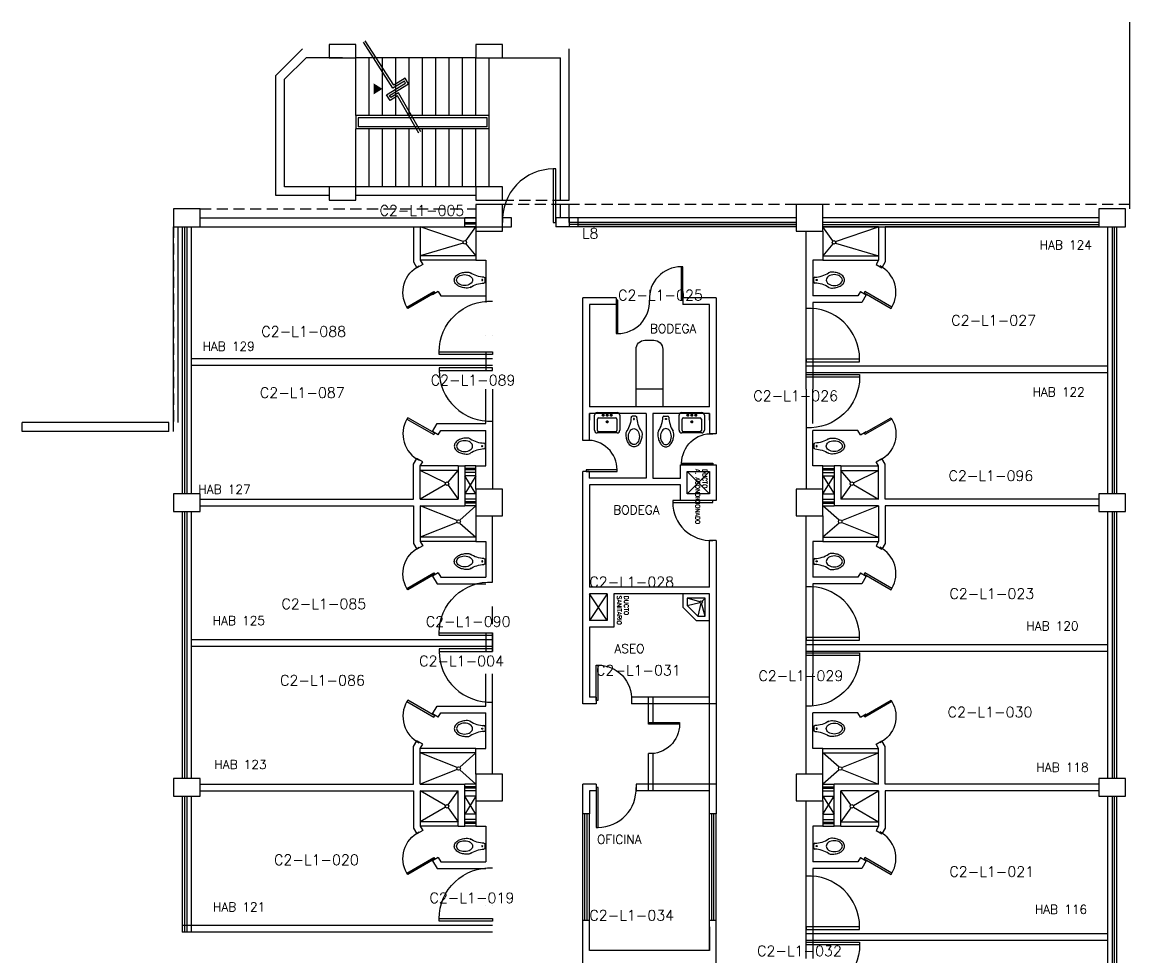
# Model space of a CAD drawing. Header units: metres. Extents: x 51 to 18146, y -212 to 18074.
# Drawn here: x 3124.67 to 3149.57, y 2267.91 to 2288.92 of the extents above; entities that cross this region are included whole.
import ezdxf

# ---------------------------------------------------------------- set-up
doc = ezdxf.new("R2010")
doc.units = ezdxf.units.M
doc.linetypes.add('HIDDEN', pattern=[0.375, 0.25, -0.125])
doc.layers.get('0').update_dxf_attribs({"color": 250})
for name, color, linetype in [('AY', 1, 'Continuous'), ('COL', 2, 'Continuous'), ('GR', 6, 'Continuous'), ('NO', 250, 'Continuous'), ('PA', 7, 'Continuous'), ('PU', 1, 'Continuous'), ('SA', 1, 'Continuous'), ('TA', 3, 'Continuous'), ('VE', 5, 'Continuous')]:
    doc.layers.add(name, color=color, linetype=linetype)
doc.layers.get('0').freeze()
doc.styles.add('ROMANS', font='romans', dxfattribs={"height": 0.13})

# ---------------------------------------------------------------- blocks, each defined once
blk = doc.blocks.new('-COL60-')
at = {"color": 0}
blk.add_lwpolyline([(-0.3, 0.3), (-0.3, -0.3), (0.3, -0.3), (0.3, 0.3)], close=True, dxfattribs=at)
blk = doc.blocks.new('AS-03')
at = {"color": 0}
for p, q in [((-0.218, 0.302), (0.232, 0.302)), ((-0.083, 0.272), (-0.083, 0.212)), ((0.007, 0.272), (0.007, 0.212)), ((0.097, 0.272), (0.097, 0.212)), ((-0.278, -0.098), (-0.278, 0.242)), ((-0.211, -0.103), (-0.211, 0.152)), ((-0.181, 0.182), (0.194, 0.182)), ((-0.053, 0.242), (-0.113, 0.242)), ((0.037, 0.242), (-0.023, 0.242)), ((0.037, 0.092), (-0.023, 0.092)), ((0.007, 0.122), (0.007, 0.062)), ((0.127, 0.242), (0.067, 0.242)), ((0.224, 0.152), (0.224, -0.103)), ((0.292, 0.242), (0.292, -0.098)), ((0.232, -0.158), (-0.218, -0.158)), ((0.194, -0.133), (-0.181, -0.133))]:
    blk.add_line(p, q, dxfattribs=at)
for centre in [(-0.083, 0.242), (0.007, 0.242), (0.097, 0.242), (0.007, 0.092)]:
    blk.add_circle(centre, 0.02, dxfattribs=at)
for centre, radius, start, end in [((-0.218, 0.242), 0.06, 90, 180), ((0.232, 0.242), 0.06, 0, 90), ((-0.181, 0.152), 0.03, 90, 180), ((0.194, 0.152), 0.03, 0, 90), ((-0.218, -0.098), 0.06, 180, 270), ((-0.181, -0.103), 0.03, 180, 270), ((0.194, -0.103), 0.03, 270, 0), ((0.232, -0.098), 0.06, 270, 0)]:
    blk.add_arc(centre, radius, start, end, dxfattribs=at)
blk = doc.blocks.new('AS-21')
at = {"color": 0}
for p, q in [((0.3, 0.6), (0, 0.6)), ((0.259, 0.5), (0.1, 0.5)), ((0.1, 0.5), (0.1, 0.1)), ((0.1, 0.5), (0.177, 0.213)), ((0.192, 0.213), (0.259, 0.5)), ((0.5, 0.259), (0.259, 0.5)), ((0.6, 0.3), (0.3, 0.6)), ((0.5, 0.259), (0.213, 0.191)), ((0.1, 0.1), (0.164, 0.164)), ((0.1, 0.1), (0.5, 0.1)), ((0.213, 0.177), (0.5, 0.1))]:
    blk.add_line(p, q, dxfattribs=at)
for points in [[(0.5, 0.1), (0.5, 0.259)], [(0.6, 0), (0.6, 0.3)]]:
    blk.add_lwpolyline(points, dxfattribs=at)
blk.add_circle((0.185, 0.185), 0.0292, dxfattribs=at)
blk = doc.blocks.new('AS-14')
at = {"color": 0}
blk.add_line((-0.046, 0.483), (0.036, 0.483), dxfattribs=at)
for points in [[(-0.162, 0.158, 0.022879), (-0.17, 0.146, 0.128162), (-0.185, 0.088, 0.055069), (-0.173, -0.023, 0.068879), (-0.14, -0.11, 0.105724), (-0.079, -0.182, 0.165058), (-0.005, -0.207, 0.165058), (0.069, -0.182, 0.105724), (0.13, -0.11, 0.068879), (0.163, -0.023, 0.055069), (0.175, 0.088, 0.128162)], [(0.175, 0.088, 0.128162), (0.16, 0.146, 0.022879), (0.152, 0.158, 0.085166)]]:
    blk.add_lwpolyline(points, format="xyb", dxfattribs=at)
blk.add_lwpolyline([(-0.125, 0.023, 0.068446), (-0.116, -0.049, 0.080596), (-0.09, -0.105, 0.107056), (-0.047, -0.145, 0.138156), (-0.003, -0.158, 0.138156), (0.041, -0.145, 0.107056), (0.083, -0.105, 0.080596), (0.109, -0.049, 0.068446), (0.119, 0.023, 0.068446), (0.109, 0.095, 0.080596), (0.083, 0.151, 0.107056), (0.041, 0.191, 0.138156), (-0.003, 0.203, 0.138156), (-0.047, 0.191, 0.107056), (-0.09, 0.151, 0.080596), (-0.116, 0.095, 0.068446)], format="xyb", close=True, dxfattribs=at)
blk.add_circle((-0.002, 0.42), 0.0125, dxfattribs=at)
for centre, radius, start, end in [((-0.7, 0.487), 0.63, 327.6068, 357.4769), ((-0.046, 0.458), 0.025, 90, 177.4769), ((0.036, 0.458), 0.025, 2.5231, 90), ((0.69, 0.487), 0.63, 182.5231, 212.3932)]:
    blk.add_arc(centre, radius, start, end, dxfattribs=at)
blk = doc.blocks.new('P-DE')
at = {"color": 0}
blk.add_lwpolyline([(-0.05, 1), (-0.05, 0), (0, 0), (0, 1), (-0.05, 1, 0.429311), (-1, 0, 3.280951)], format="xyb", dxfattribs=at)
blk = doc.blocks.new('P-IZ')
at = {"color": 0}
blk.add_lwpolyline([(0.05, 1), (0.05, 0), (0, 0), (0, 1), (0.05, 1, -0.429311), (1, 0, -3.280951)], format="xyb", dxfattribs=at)
blk = doc.blocks.new('-MP1')
at = {"color": 0}
for points in [[(0.475, 0.5), (0.475, 0), (0.5, 0), (0.5, 0.5), (0.475, 0.5, 0.429311), (0, 0, 3.280951)], [(-0.475, -0.5), (-0.475, 0), (-0.5, 0), (-0.5, -0.5), (-0.475, -0.5, 0.429311), (0, 0, 3.280951)]]:
    blk.add_lwpolyline(points, format="xyb", dxfattribs=at)
blk = doc.blocks.new('PISO 1')
at = {"layer": 'AY', "color": 15, "linetype": 'HIDDEN'}
for p, q in [((124.244, 377.51), (125.744, 377.51)), ((117.444, 377.31), (123.644, 377.31)), ((130.844, 377.41), (124.244, 377.41)), ((138.344, 377.41), (131.444, 377.41)), ((138.344, 377.41), (136.109, 377.41)), ((116.844, 376.91), (116.844, 372.51))]:
    blk.add_line(p, q, dxfattribs=at)
at = {"layer": 'AY', "color": 15}
for p, q in [((123.644, 371.31), (123.394, 370.91)), ((123.644, 370.91), (123.394, 371.31)), ((123.644, 371.31), (123.394, 371.31)), ((128.894, 371.41), (128.394, 370.91)), ((128.894, 370.91), (128.394, 371.41)), ((131.444, 371.31), (131.694, 371.31)), ((131.444, 370.91), (131.694, 371.31)), ((131.444, 371.31), (131.694, 370.91)), ((123.644, 370.91), (123.394, 370.91)), ((131.444, 370.91), (131.694, 370.91)), ((126.594, 368.06), (126.194, 368.66)), ((126.594, 368.66), (126.194, 368.06)), ((123.644, 363.71), (123.394, 364.11)), ((123.644, 364.11), (123.394, 363.71)), ((123.644, 364.11), (123.394, 364.11)), ((131.444, 364.11), (131.694, 364.11)), ((131.444, 364.11), (131.694, 363.71)), ((131.444, 363.71), (131.694, 364.11)), ((123.644, 363.71), (123.394, 363.71)), ((131.444, 363.71), (131.694, 363.71))]:
    blk.add_line(p, q, dxfattribs=at)
at = {"layer": 'COL', "color": 15}
for points in [[(120.344, 381.01), (120.344, 380.71), (120.944, 380.71), (120.944, 381.01)], [(120.344, 381.01), (120.344, 380.71), (120.944, 380.71), (120.944, 381.01)], [(123.644, 381.01), (123.644, 380.71), (124.244, 380.71), (124.244, 381.01)], [(123.644, 381.01), (123.644, 380.71), (124.244, 380.71), (124.244, 381.01)], [(120.344, 377.81), (120.344, 377.51), (120.944, 377.51), (120.944, 377.81)], [(123.644, 377.81), (123.644, 377.51), (124.244, 377.51), (124.244, 377.81)], [(116.844, 377.31), (116.844, 376.91), (117.444, 376.91), (117.444, 377.31)], [(116.844, 377.31), (116.844, 376.91), (117.444, 376.91), (117.444, 377.31)], [(116.844, 377.31), (116.844, 376.91), (117.444, 376.91), (117.444, 377.31)], [(124.244, 376.91), (124.244, 377.41), (123.644, 377.41), (123.644, 376.91)], [(137.644, 377.31), (137.644, 376.91), (138.244, 376.91), (138.244, 377.31)], [(137.644, 377.31), (137.644, 376.91), (138.244, 376.91), (138.244, 377.31)], [(137.644, 377.31), (137.644, 376.91), (138.244, 376.91), (138.244, 377.31)], [(116.844, 370.91), (116.844, 370.51), (117.444, 370.51), (117.444, 370.91)], [(137.644, 370.91), (137.644, 370.51), (138.244, 370.51), (138.244, 370.91)], [(116.844, 364.51), (116.844, 364.11), (117.444, 364.11), (117.444, 364.51)], [(137.644, 364.51), (137.644, 364.11), (138.244, 364.11), (138.244, 364.51)]]:
    blk.add_lwpolyline(points, close=True, dxfattribs=at)
at = {"layer": 'GR', "color": 15}
for p, q in [((120.944, 379.41), (120.944, 380.71)), ((120.944, 379.41), (120.944, 380.71)), ((121.244, 379.41), (121.244, 380.71)), ((121.244, 379.41), (121.244, 380.71)), ((121.544, 379.41), (121.544, 380.71)), ((121.544, 379.41), (121.544, 380.71)), ((121.844, 379.41), (121.844, 380.71)), ((121.844, 379.41), (121.844, 380.71)), ((122.144, 379.41), (122.144, 380.71)), ((122.144, 379.41), (122.144, 380.71)), ((122.444, 379.41), (122.444, 380.71)), ((122.444, 379.41), (122.444, 380.71)), ((122.744, 379.41), (122.744, 380.71)), ((122.744, 379.41), (122.744, 380.71)), ((123.044, 379.41), (123.044, 380.71)), ((123.044, 379.41), (123.044, 380.71)), ((123.344, 379.41), (123.344, 380.71)), ((123.344, 379.41), (123.344, 380.71)), ((123.644, 379.41), (123.644, 380.71)), ((123.644, 379.41), (123.644, 380.71)), ((123.944, 379.41), (123.944, 380.71)), ((123.944, 379.41), (123.944, 380.71)), ((120.944, 377.81), (120.944, 379.11)), ((120.944, 377.81), (120.944, 379.11)), ((121.244, 377.81), (121.244, 379.11)), ((121.244, 377.81), (121.244, 379.11)), ((121.544, 377.81), (121.544, 379.11)), ((121.544, 377.81), (121.544, 379.11)), ((121.844, 377.81), (121.844, 379.11)), ((121.844, 377.81), (121.844, 379.11)), ((122.144, 377.81), (122.144, 379.11)), ((122.144, 377.81), (122.144, 379.11)), ((122.444, 377.81), (122.444, 379.11)), ((122.444, 377.81), (122.444, 379.11)), ((122.744, 377.81), (122.744, 379.11)), ((122.744, 377.81), (122.744, 379.11)), ((123.044, 377.81), (123.044, 379.11)), ((123.044, 377.81), (123.044, 379.11)), ((123.344, 377.81), (123.344, 379.11)), ((123.344, 377.81), (123.344, 379.11)), ((123.644, 377.81), (123.644, 379.11)), ((123.644, 377.81), (123.644, 379.11)), ((123.944, 377.81), (123.944, 379.11)), ((123.944, 377.81), (123.944, 379.11))]:
    blk.add_line(p, q, dxfattribs=at)
for points in [[(122.36, 379.015), (121.884, 379.853), (121.714, 379.749), (121.636, 379.877), (122.062, 380.138), (122.036, 380.18), (121.78, 380.024), (121.116, 381.06)], [(122.36, 379.015), (121.884, 379.853), (121.714, 379.749), (121.636, 379.877), (122.062, 380.138), (122.036, 380.18), (121.78, 380.024), (121.116, 381.06)], [(122.403, 379.042), (121.901, 379.922), (121.73, 379.817), (121.704, 379.86), (122.131, 380.121), (122.052, 380.249), (121.796, 380.092), (121.158, 381.087)], [(122.403, 379.042), (121.901, 379.922), (121.73, 379.817), (121.704, 379.86), (122.131, 380.121), (122.052, 380.249), (121.796, 380.092), (121.158, 381.087)]]:
    blk.add_lwpolyline(points, dxfattribs=at)
blk.add_lwpolyline([(123.944, 378.31, 0, 0, 0), (120.344, 378.31, 0, 0, 0), (120.344, 380.01, 0, 0, 0), (121.544, 380.01, 0, 0.25, 0), (121.344, 380.01, 0.25, 0.25, 0)], format="xyseb", dxfattribs=at)
blk.add_lwpolyline([(123.944, 378.31, 0, 0, 0), (120.344, 378.31, 0, 0, 0), (120.344, 380.01, 0, 0, 0), (121.544, 380.01, 0, 0.25, 0), (121.344, 380.01, 0.25, 0.25, 0)], format="xyseb", dxfattribs=at)
at = {"layer": 'NO'}
for p, q in [((124.019, 373.941), (117.244, 373.941)), ((124.019, 373.791), (117.244, 373.791)), ((131.07, 373.783), (137.844, 373.783)), ((131.07, 373.633), (137.844, 373.633)), ((124.019, 367.627), (117.245, 367.627)), ((131.07, 367.525), (137.844, 367.525)), ((124.019, 367.477), (117.245, 367.477)), ((131.07, 367.375), (137.844, 367.375)), ((127.522, 365.733), (127.522, 366.335)), ((127.622, 366.335), (127.622, 365.733)), ((127.522, 364.235), (127.522, 365.068)), ((127.622, 365.071), (127.622, 364.235)), ((124.019, 361.203), (117.044, 361.203)), ((124.019, 361.053), (117.044, 361.053)), ((131.07, 361.023), (137.844, 361.023)), ((131.07, 360.873), (137.844, 360.873))]:
    blk.add_line(p, q, dxfattribs=at)
at = {"layer": 'PA', "color": 15}
for p, q in [((123.644, 380.71), (120.944, 380.71)), ((123.644, 380.71), (120.944, 380.71)), ((138.344, 377.31), (138.344, 378.96)), ((138.344, 377.31), (138.344, 378.96)), ((123.644, 377.81), (120.944, 377.81)), ((123.644, 377.61), (120.944, 377.61)), ((117.444, 377.11), (123.394, 377.11)), ((123.394, 377.109), (123.394, 377.11)), ((123.394, 376.91), (123.394, 377.109)), ((124.444, 377.11), (124.244, 377.11)), ((124.444, 376.91), (124.444, 377.11)), ((125.744, 377.11), (125.444, 377.11)), ((125.444, 377.11), (125.444, 376.91)), ((125.744, 377.11), (125.744, 376.91)), ((137.644, 377.11), (131.444, 377.11)), ((117.444, 376.91), (122.244, 376.91)), ((122.244, 376.91), (122.244, 376.119)), ((122.394, 376.91), (122.394, 376.16)), ((122.394, 376.91), (123.394, 376.91)), ((122.394, 376.91), (123.644, 376.91)), ((122.394, 376.91), (123.394, 376.91)), ((122.544, 376.91), (123.644, 376.91)), ((123.394, 376.91), (123.644, 376.91)), ((123.394, 376.91), (123.644, 376.91)), ((123.394, 376.91), (123.644, 376.91)), ((123.394, 376.91), (123.644, 376.91)), ((123.394, 376.91), (123.644, 376.91)), ((123.394, 376.91), (123.644, 376.91)), ((123.394, 376.91), (123.394, 376.91)), ((123.644, 376.81), (123.644, 376.51)), ((124.244, 376.91), (124.444, 376.91)), ((125.744, 376.91), (125.444, 376.91)), ((131.07, 373.26), (131.069, 376.81)), ((132.544, 376.91), (131.444, 376.91)), ((132.694, 376.91), (131.444, 376.91)), ((131.444, 376.81), (131.444, 376.16)), ((132.694, 376.91), (131.694, 376.91)), ((132.694, 376.91), (131.695, 376.91)), ((132.694, 376.91), (132.694, 376.16)), ((132.844, 376.91), (132.844, 376.119)), ((137.644, 376.91), (132.844, 376.91)), ((123.644, 376.685), (123.644, 376.16)), ((122.244, 376.119), (122.319, 375.989)), ((122.449, 376.064), (122.319, 375.989)), ((122.394, 376.16), (122.449, 376.064)), ((123.645, 376.16), (123.869, 376.16)), ((123.869, 376.159), (123.869, 375.36)), ((131.219, 376.159), (131.219, 375.36)), ((131.444, 376.16), (131.22, 376.16)), ((132.694, 376.16), (132.639, 376.064)), ((132.639, 376.064), (132.769, 375.989)), ((132.844, 376.119), (132.769, 375.989)), ((122.799, 375.458), (122.669, 375.383)), ((122.799, 375.458), (122.856, 375.36)), ((122.856, 375.36), (123.869, 375.36)), ((123.869, 375.36), (123.869, 375.21)), ((123.869, 375.36), (123.869, 375.36)), ((126.794, 375.31), (126.044, 375.31)), ((126.044, 372.11), (126.044, 375.31)), ((126.794, 375.31), (126.794, 375.16)), ((128.294, 375.31), (128.294, 375.16)), ((129.044, 375.31), (128.294, 375.31)), ((129.044, 375.31), (129.044, 372.26)), ((131.219, 375.36), (131.22, 375.36)), ((132.232, 375.36), (131.22, 375.36)), ((132.289, 375.458), (132.232, 375.36)), ((132.289, 375.458), (132.419, 375.383)), ((132.419, 375.383), (132.319, 375.21)), ((123.869, 375.21), (123.869, 375.209)), ((126.794, 375.16), (126.194, 375.16)), ((126.194, 375.16), (126.194, 372.86)), ((128.894, 375.16), (128.294, 375.16)), ((128.894, 372.86), (128.894, 375.16)), ((131.22, 375.21), (131.219, 375.209)), ((131.219, 375.209), (131.219, 373.26)), ((132.319, 375.21), (131.22, 375.21)), ((123.869, 374.46), (123.87, 374.46)), ((124.019, 374.46), (124.019, 374.46)), ((131.07, 374.46), (131.069, 374.46)), ((131.219, 374.46), (131.219, 374.46)), ((123.869, 374.098), (123.87, 373.681)), ((123.869, 373.259), (123.87, 373.26)), ((123.869, 372.485), (123.869, 373.259)), ((124.019, 373.26), (124.019, 373.259)), ((124.019, 373.259), (124.019, 371.01)), ((131.07, 373.26), (131.069, 373.259)), ((131.069, 373.259), (131.069, 371.01)), ((131.219, 373.259), (131.219, 373.26)), ((131.219, 372.485), (131.219, 373.259)), ((128.894, 372.86), (126.194, 372.86)), ((116.744, 372.51), (113.444, 372.51)), ((113.444, 372.31), (113.444, 372.51)), ((116.744, 372.51), (114.422, 372.51)), ((116.744, 372.31), (116.744, 372.51)), ((116.844, 372.31), (116.844, 372.51)), ((127.469, 372.71), (126.194, 372.71)), ((127.469, 372.71), (126.194, 372.71)), ((126.194, 372.11), (126.194, 372.71)), ((126.194, 372.71), (126.194, 372.56)), ((127.469, 372.71), (127.469, 371.26)), ((127.619, 372.71), (127.619, 371.26)), ((128.894, 372.71), (127.619, 372.71)), ((128.894, 372.71), (127.619, 372.71)), ((128.894, 372.56), (128.894, 372.71)), ((128.894, 372.71), (128.894, 372.26)), ((116.744, 372.31), (113.444, 372.31)), ((116.744, 372.31), (114.422, 372.31)), ((122.669, 372.311), (122.77, 372.485)), ((122.799, 372.236), (122.669, 372.311)), ((122.77, 372.485), (123.869, 372.485)), ((122.799, 372.236), (122.856, 372.335)), ((122.856, 372.335), (123.869, 372.335)), ((123.869, 371.535), (123.869, 372.335)), ((129.044, 372.26), (128.894, 372.26)), ((132.232, 372.335), (131.219, 372.335)), ((131.219, 371.535), (131.219, 372.335)), ((132.289, 372.236), (132.232, 372.335)), ((132.289, 372.236), (132.419, 372.311)), ((126.194, 372.11), (126.044, 372.11)), ((126.044, 372.11), (126.044, 372.11)), ((122.244, 371.575), (122.319, 371.705)), ((122.244, 370.785), (122.244, 371.575)), ((122.449, 371.63), (122.319, 371.705)), ((122.394, 371.535), (122.449, 371.63)), ((122.394, 370.785), (122.394, 371.535)), ((123.244, 371.535), (123.244, 370.785)), ((123.244, 371.535), (123.394, 371.535)), ((123.394, 371.535), (123.394, 370.635)), ((123.644, 371.01), (123.644, 371.535)), ((123.644, 371.535), (123.869, 371.535)), ((123.869, 371.535), (123.869, 371.535)), ((128.244, 371.26), (128.244, 371.56)), ((128.244, 371.56), (129.044, 371.56)), ((129.044, 371.56), (129.044, 370.76)), ((131.219, 371.535), (131.22, 371.535)), ((131.444, 371.535), (131.22, 371.535)), ((131.444, 371.01), (131.444, 371.535)), ((131.694, 371.535), (131.694, 370.635)), ((131.844, 371.535), (131.694, 371.535)), ((131.844, 371.535), (131.844, 370.785)), ((132.639, 371.63), (132.769, 371.705)), ((132.694, 371.535), (132.639, 371.63)), ((132.694, 370.785), (132.694, 371.535)), ((132.844, 371.575), (132.769, 371.705)), ((132.844, 370.785), (132.844, 371.575)), ((126.044, 366.185), (126.044, 371.41)), ((126.19, 371.41), (126.044, 371.41)), ((126.19, 371.41), (126.19, 371.26)), ((127.469, 371.26), (126.19, 371.26)), ((127.619, 371.26), (128.244, 371.26)), ((128.394, 370.91), (128.394, 371.41)), ((128.394, 371.41), (128.894, 371.41)), ((128.894, 371.41), (128.894, 370.91)), ((128.244, 371.11), (126.194, 371.11)), ((126.194, 371.11), (126.194, 368.81)), ((128.244, 370.76), (128.244, 371.11)), ((117.444, 370.785), (122.244, 370.785)), ((117.444, 370.785), (122.244, 370.785)), ((122.394, 370.785), (123.244, 370.785)), ((122.394, 370.785), (123.244, 370.785)), ((128.894, 370.91), (128.394, 370.91)), ((132.694, 370.785), (131.844, 370.785)), ((132.694, 370.785), (131.844, 370.785)), ((137.644, 370.785), (132.844, 370.785)), ((137.644, 370.785), (132.844, 370.785)), ((117.444, 370.635), (122.244, 370.635)), ((122.244, 370.635), (122.244, 369.794)), ((122.394, 370.635), (122.394, 369.835)), ((122.394, 370.635), (123.394, 370.635)), ((129.044, 370.76), (128.244, 370.76)), ((132.694, 370.635), (131.694, 370.635)), ((132.694, 370.635), (132.694, 369.835)), ((137.644, 370.635), (132.844, 370.635)), ((132.844, 370.635), (132.844, 369.794)), ((123.644, 370.41), (123.644, 369.835)), ((124.019, 368.924), (124.019, 370.41)), ((131.07, 366.86), (131.069, 370.41)), ((131.444, 370.41), (131.444, 369.835)), ((122.244, 369.794), (122.319, 369.664)), ((122.394, 369.835), (122.449, 369.739)), ((123.644, 369.835), (123.869, 369.835)), ((123.869, 369.835), (123.869, 369.035)), ((129.044, 369.86), (128.894, 369.86)), ((128.894, 368.81), (128.894, 369.86)), ((129.044, 369.86), (129.044, 366.185)), ((131.219, 369.835), (131.219, 369.035)), ((131.444, 369.835), (131.219, 369.835)), ((132.694, 369.835), (132.639, 369.739)), ((132.844, 369.794), (132.769, 369.664)), ((122.449, 369.739), (122.319, 369.664)), ((132.639, 369.739), (132.769, 369.664)), ((122.799, 369.133), (122.669, 369.058)), ((122.669, 369.058), (122.77, 368.885)), ((122.799, 369.133), (122.856, 369.035)), ((122.856, 369.035), (123.869, 369.035)), ((123.869, 369.035), (123.869, 369.035)), ((131.219, 369.035), (131.22, 369.035)), ((132.232, 369.035), (131.22, 369.035)), ((132.289, 369.133), (132.232, 369.035)), ((132.289, 369.133), (132.419, 369.058)), ((132.419, 369.058), (132.319, 368.885)), ((122.77, 368.885), (123.869, 368.885)), ((123.869, 368.885), (123.869, 368.884)), ((128.894, 368.81), (126.194, 368.81)), ((131.22, 368.885), (131.219, 368.884)), ((131.219, 368.884), (131.219, 366.86)), ((132.319, 368.885), (131.22, 368.885)), ((126.194, 368.66), (126.194, 368.06)), ((126.594, 368.66), (126.194, 368.66)), ((126.594, 368.66), (126.594, 368.06)), ((126.744, 368.66), (126.744, 367.91)), ((128.894, 368.66), (126.744, 368.66)), ((128.894, 364.235), (128.894, 368.66)), ((124.019, 367.982), (124.019, 368.372)), ((123.869, 368.06), (123.87, 368.06)), ((123.869, 368.06), (123.87, 368.06)), ((126.594, 368.06), (126.194, 368.06)), ((131.07, 368.06), (131.069, 368.06)), ((131.07, 368.06), (131.069, 368.06)), ((131.219, 368.06), (131.219, 368.06)), ((131.219, 368.06), (131.219, 368.06)), ((123.869, 367.784), (123.869, 367.367)), ((124.019, 367.367), (124.019, 367.784)), ((124.019, 367.784), (124.019, 367.367)), ((124.019, 367.784), (124.019, 367.367)), ((126.194, 367.91), (126.194, 366.335)), ((126.744, 367.91), (126.194, 367.91)), ((123.869, 366.859), (123.87, 366.86)), ((123.869, 366.859), (123.87, 366.86)), ((123.869, 366.135), (123.869, 366.859)), ((124.019, 366.86), (124.019, 366.859)), ((124.019, 366.86), (124.019, 366.859)), ((124.019, 364.61), (124.019, 366.859)), ((131.07, 366.86), (131.069, 366.859)), ((131.07, 366.86), (131.069, 366.859)), ((131.069, 364.61), (131.069, 366.859)), ((131.219, 366.859), (131.219, 366.86)), ((131.219, 366.859), (131.219, 366.86)), ((131.219, 366.135), (131.219, 366.859)), ((126.344, 366.335), (126.194, 366.335)), ((126.344, 366.335), (126.344, 366.185)), ((127.144, 366.335), (127.144, 366.185)), ((128.894, 366.335), (127.144, 366.335)), ((122.669, 365.961), (122.77, 366.135)), ((122.77, 366.135), (123.869, 366.135)), ((123.869, 366.135), (123.869, 366.135)), ((126.344, 366.185), (126.044, 366.185)), ((129.044, 366.185), (127.144, 366.185)), ((129.044, 366.185), (129.044, 363.717)), ((131.22, 366.135), (131.219, 366.135)), ((122.799, 365.886), (122.669, 365.961)), ((122.799, 365.886), (122.856, 365.985)), ((122.856, 365.985), (123.869, 365.985)), ((123.869, 365.984), (123.869, 365.985)), ((123.869, 365.185), (123.869, 365.984)), ((131.219, 365.984), (131.22, 365.985)), ((131.219, 365.185), (131.219, 365.984)), ((132.232, 365.985), (131.22, 365.985)), ((132.289, 365.886), (132.232, 365.985)), ((132.289, 365.886), (132.419, 365.961)), ((122.244, 365.225), (122.319, 365.355)), ((122.449, 365.28), (122.319, 365.355)), ((132.639, 365.28), (132.769, 365.355)), ((132.844, 365.225), (132.769, 365.355)), ((122.244, 364.385), (122.244, 365.225)), ((122.394, 365.185), (122.449, 365.28)), ((122.394, 364.385), (122.394, 365.185)), ((123.644, 364.61), (123.644, 365.185)), ((123.644, 365.185), (123.869, 365.185)), ((131.444, 365.185), (131.219, 365.185)), ((131.444, 364.61), (131.444, 365.185)), ((132.694, 365.185), (132.639, 365.28)), ((132.694, 364.385), (132.694, 365.185)), ((132.844, 364.385), (132.844, 365.225)), ((117.444, 364.385), (122.244, 364.385)), ((122.394, 364.385), (123.394, 364.385)), ((123.394, 363.435), (123.394, 364.385)), ((126.344, 364.385), (126.044, 364.385)), ((126.044, 363.717), (126.044, 364.385)), ((126.344, 364.385), (126.344, 364.235)), ((127.244, 364.385), (127.244, 364.235)), ((129.044, 364.385), (127.244, 364.385)), ((132.694, 364.385), (131.694, 364.385)), ((131.694, 363.435), (131.694, 364.385)), ((137.644, 364.385), (132.844, 364.385)), ((117.444, 364.235), (122.244, 364.235)), ((122.244, 364.235), (122.244, 363.394)), ((122.394, 364.235), (123.244, 364.235)), ((122.394, 364.235), (122.394, 363.435)), ((123.244, 363.435), (123.244, 364.235)), ((126.344, 364.235), (126.194, 364.235)), ((126.194, 364.235), (126.194, 363.717)), ((128.894, 364.235), (127.244, 364.235)), ((128.894, 363.717), (128.894, 364.235)), ((132.694, 364.235), (131.844, 364.235)), ((131.844, 363.435), (131.844, 364.235)), ((132.694, 364.235), (132.694, 363.435)), ((137.644, 364.235), (132.844, 364.235)), ((132.844, 364.235), (132.844, 363.394)), ((123.644, 364.01), (123.644, 363.435)), ((131.07, 360.46), (131.069, 364.01)), ((131.444, 364.01), (131.444, 363.435)), ((126.194, 363.717), (126.044, 363.717)), ((129.044, 363.717), (128.894, 363.717)), ((122.244, 363.394), (122.319, 363.264)), ((122.449, 363.339), (122.319, 363.264)), ((122.394, 363.435), (122.449, 363.339)), ((123.244, 363.435), (123.394, 363.435)), ((123.644, 363.435), (123.869, 363.435)), ((123.869, 363.435), (123.869, 362.635)), ((131.219, 363.435), (131.219, 362.635)), ((131.444, 363.435), (131.219, 363.435)), ((131.844, 363.435), (131.694, 363.435)), ((132.694, 363.435), (132.639, 363.339)), ((132.639, 363.339), (132.769, 363.264)), ((132.844, 363.394), (132.769, 363.264)), ((122.799, 362.733), (122.669, 362.658)), ((122.669, 362.658), (122.77, 362.485)), ((122.799, 362.733), (122.856, 362.635)), ((122.856, 362.635), (123.869, 362.635)), ((123.869, 362.635), (123.869, 362.635)), ((131.219, 362.635), (131.22, 362.635)), ((132.232, 362.635), (131.22, 362.635)), ((132.289, 362.733), (132.232, 362.635)), ((132.289, 362.733), (132.419, 362.658)), ((132.419, 362.658), (132.319, 362.485)), ((122.77, 362.485), (123.869, 362.485)), ((123.869, 362.485), (123.869, 362.484)), ((131.22, 362.485), (131.219, 362.484)), ((131.219, 362.484), (131.219, 360.46)), ((132.319, 362.485), (131.22, 362.485)), ((123.869, 361.66), (123.87, 361.66)), ((123.869, 361.66), (123.87, 361.66)), ((123.869, 361.66), (123.87, 361.66)), ((124.019, 361.66), (124.019, 361.66)), ((124.019, 361.66), (124.019, 361.66)), ((124.019, 361.66), (124.019, 361.66)), ((131.07, 361.66), (131.069, 361.66)), ((131.07, 361.66), (131.069, 361.66)), ((131.07, 361.66), (131.069, 361.66)), ((131.219, 361.66), (131.219, 361.66)), ((131.219, 361.66), (131.219, 361.66)), ((131.219, 361.66), (131.219, 361.66)), ((126.044, 360.335), (126.044, 361.317)), ((126.194, 361.317), (126.044, 361.317)), ((126.194, 360.645), (126.194, 361.317)), ((128.894, 360.645), (128.894, 361.317)), ((129.044, 361.317), (128.894, 361.317)), ((129.044, 360.335), (129.044, 361.317)), ((128.894, 361.175), (128.894, 360.645)), ((128.894, 360.645), (126.194, 360.645))]:
    blk.add_line(p, q, dxfattribs=at)
at = {"layer": 'PA', "color": 15, "linetype": 'Continuous'}
for p, q in [((117.444, 377.11), (123.644, 377.11)), ((117.444, 376.91), (123.644, 376.91))]:
    blk.add_line(p, q, dxfattribs=at)
at = {"layer": 'SA', "color": 15}
for p, q in [((123.36, 376.58), (122.394, 376.91)), ((123.418, 376.592), (123.644, 376.91)), ((131.671, 376.592), (131.444, 376.91)), ((131.729, 376.58), (132.694, 376.91)), ((123.36, 376.539), (122.394, 376.26)), ((123.418, 376.527), (123.644, 376.26)), ((131.671, 376.527), (131.444, 376.26)), ((131.729, 376.539), (132.694, 376.26)), ((123.244, 376.26), (122.394, 376.26)), ((123.644, 376.26), (122.394, 376.26)), ((131.444, 376.26), (132.694, 376.26)), ((131.844, 376.26), (132.694, 376.26)), ((123.244, 376.16), (122.394, 376.16)), ((123.644, 376.16), (122.394, 376.16)), ((131.444, 376.16), (132.694, 376.16)), ((131.844, 376.16), (132.694, 376.16)), ((127.844, 373.26), (127.244, 373.26)), ((127.844, 373.26), (127.244, 373.26)), ((123.244, 371.535), (122.394, 371.535)), ((123.244, 371.535), (122.394, 371.535)), ((131.844, 371.535), (132.694, 371.535)), ((131.844, 371.535), (132.694, 371.535)), ((123.244, 371.435), (122.394, 371.435)), ((122.96, 371.155), (122.394, 371.435)), ((123.244, 371.435), (122.394, 371.435)), ((122.96, 371.155), (122.394, 371.435)), ((123.018, 371.167), (123.244, 371.435)), ((123.018, 371.167), (123.244, 371.435)), ((132.071, 371.167), (131.844, 371.435)), ((131.844, 371.435), (132.694, 371.435)), ((131.844, 371.435), (132.694, 371.435)), ((132.071, 371.167), (131.844, 371.435)), ((132.129, 371.155), (132.694, 371.435)), ((132.129, 371.155), (132.694, 371.435)), ((122.96, 371.114), (122.394, 370.785)), ((122.96, 371.114), (122.394, 370.785)), ((123.018, 371.102), (123.244, 370.785)), ((123.018, 371.102), (123.244, 370.785)), ((132.071, 371.102), (131.844, 370.785)), ((132.071, 371.102), (131.844, 370.785)), ((132.129, 371.114), (132.694, 370.785)), ((132.129, 371.114), (132.694, 370.785)), ((123.222, 370.305), (122.394, 370.635)), ((123.222, 370.305), (122.394, 370.635)), ((123.28, 370.317), (123.644, 370.635)), ((123.28, 370.317), (123.644, 370.635)), ((131.809, 370.317), (131.444, 370.635)), ((131.809, 370.317), (131.444, 370.635)), ((131.867, 370.305), (132.694, 370.635)), ((131.867, 370.305), (132.694, 370.635)), ((123.222, 370.264), (122.394, 369.935)), ((123.222, 370.264), (122.394, 369.935)), ((131.867, 370.264), (132.694, 369.935)), ((131.867, 370.264), (132.694, 369.935)), ((123.28, 370.252), (123.644, 369.935)), ((123.28, 370.252), (123.644, 369.935)), ((131.809, 370.252), (131.444, 369.935)), ((131.809, 370.252), (131.444, 369.935)), ((123.644, 369.935), (122.394, 369.935)), ((123.644, 369.935), (122.394, 369.935)), ((123.644, 369.835), (122.394, 369.835)), ((123.644, 369.835), (122.394, 369.835)), ((131.444, 369.935), (132.694, 369.935)), ((131.444, 369.935), (132.694, 369.935)), ((131.444, 369.835), (132.694, 369.835)), ((131.444, 369.835), (132.694, 369.835)), ((123.644, 365.185), (122.394, 365.185)), ((123.644, 365.185), (122.394, 365.185)), ((123.644, 365.085), (122.394, 365.085)), ((123.222, 364.755), (122.394, 365.085)), ((123.644, 365.085), (122.394, 365.085)), ((123.222, 364.755), (122.394, 365.085)), ((123.28, 364.767), (123.644, 365.085)), ((123.28, 364.767), (123.644, 365.085)), ((131.444, 365.185), (132.694, 365.185)), ((131.444, 365.185), (132.694, 365.185)), ((131.809, 364.767), (131.444, 365.085)), ((131.444, 365.085), (132.694, 365.085)), ((131.444, 365.085), (132.694, 365.085)), ((131.809, 364.767), (131.444, 365.085)), ((131.867, 364.755), (132.694, 365.085)), ((131.867, 364.755), (132.694, 365.085)), ((123.222, 364.714), (122.394, 364.385)), ((123.222, 364.714), (122.394, 364.385)), ((123.28, 364.702), (123.644, 364.385)), ((123.28, 364.702), (123.644, 364.385)), ((131.809, 364.702), (131.444, 364.385)), ((131.809, 364.702), (131.444, 364.385)), ((131.867, 364.714), (132.694, 364.385)), ((131.867, 364.714), (132.694, 364.385)), ((122.96, 363.905), (122.394, 364.235)), ((122.96, 363.905), (122.394, 364.235)), ((123.018, 363.917), (123.244, 364.235)), ((123.018, 363.917), (123.244, 364.235)), ((132.071, 363.917), (131.844, 364.235)), ((132.071, 363.917), (131.844, 364.235)), ((132.129, 363.905), (132.694, 364.235)), ((132.129, 363.905), (132.694, 364.235)), ((122.96, 363.864), (122.394, 363.535)), ((122.96, 363.864), (122.394, 363.535)), ((123.018, 363.852), (123.244, 363.535)), ((123.018, 363.852), (123.244, 363.535)), ((132.071, 363.852), (131.844, 363.535)), ((132.071, 363.852), (131.844, 363.535)), ((132.129, 363.864), (132.694, 363.535)), ((132.129, 363.864), (132.694, 363.535)), ((123.244, 363.535), (122.394, 363.535)), ((123.244, 363.535), (122.394, 363.535)), ((123.244, 363.435), (122.394, 363.435)), ((123.244, 363.435), (122.394, 363.435)), ((131.844, 363.535), (132.694, 363.535)), ((131.844, 363.535), (132.694, 363.535)), ((131.844, 363.435), (132.694, 363.435)), ((131.844, 363.435), (132.694, 363.435))]:
    blk.add_line(p, q, dxfattribs=at)
blk.add_lwpolyline([(127.844, 372.86), (127.244, 372.86), (127.244, 374.16, -0.414214), (127.444, 374.36), (127.644, 374.36, -0.414214), (127.844, 374.16)], format="xyb", close=True, dxfattribs=at)
blk.add_lwpolyline([(127.844, 372.86), (127.244, 372.86), (127.244, 374.16, -0.414214), (127.444, 374.36), (127.644, 374.36, -0.414214), (127.844, 374.16)], format="xyb", close=True, dxfattribs=at)
for centre in [(123.394, 376.56), (131.694, 376.56), (122.994, 371.135), (122.994, 371.135), (132.094, 371.135), (132.094, 371.135), (123.256, 370.285), (123.256, 370.285), (131.832, 370.285), (131.832, 370.285), (123.256, 364.735), (123.256, 364.735), (131.832, 364.735), (131.832, 364.735), (122.994, 363.885), (122.994, 363.885), (132.094, 363.885), (132.094, 363.885)]:
    blk.add_circle(centre, 0.04, dxfattribs=at)
at = {"layer": 'TA', "color": 15}
for p, q in [((119.744, 380.91), (119.144, 380.31)), ((119.744, 380.91), (119.144, 380.31)), ((125.744, 377.51), (125.744, 380.91)), ((125.744, 377.51), (125.744, 380.91)), ((119.827, 380.71), (119.344, 380.227)), ((119.827, 380.71), (119.344, 380.227)), ((120.644, 380.71), (119.827, 380.71)), ((120.644, 380.71), (119.827, 380.71)), ((124.244, 380.71), (125.544, 380.71)), ((124.244, 380.71), (125.544, 380.71)), ((125.544, 377.51), (125.544, 380.71)), ((125.544, 377.51), (125.544, 380.71)), ((119.144, 377.61), (119.144, 380.31)), ((119.144, 377.61), (119.144, 380.31)), ((119.344, 377.81), (119.344, 380.227)), ((119.344, 377.81), (119.344, 380.227)), ((123.944, 379.41), (120.944, 379.41)), ((120.944, 379.41), (120.944, 379.11)), ((123.944, 379.41), (120.944, 379.41)), ((120.944, 379.41), (120.944, 379.11)), ((123.894, 379.36), (120.994, 379.36)), ((120.994, 379.36), (120.994, 379.16)), ((123.894, 379.36), (120.994, 379.36)), ((120.994, 379.36), (120.994, 379.16)), ((123.894, 379.16), (123.894, 379.36)), ((123.894, 379.16), (123.894, 379.36)), ((123.944, 379.11), (123.944, 379.41)), ((123.944, 379.11), (123.944, 379.41)), ((123.944, 379.11), (120.944, 379.11)), ((123.944, 379.11), (120.944, 379.11)), ((123.894, 379.16), (120.994, 379.16)), ((123.894, 379.16), (120.994, 379.16)), ((120.644, 377.81), (119.344, 377.81)), ((120.344, 377.61), (119.144, 377.61)), ((125.544, 377.51), (125.744, 377.51)), ((125.744, 377.506), (125.744, 377.51)), ((125.744, 377.41), (125.544, 377.41)), ((125.544, 377.11), (125.544, 377.41)), ((125.744, 377.01), (125.744, 377.41))]:
    blk.add_line(p, q, dxfattribs=at)
at = {"layer": 'VE', "color": 15}
for p, q in [((138.344, 378.96), (138.344, 381.51)), ((123.644, 377.109), (123.394, 377.109)), ((123.644, 377), (123.394, 377)), ((130.844, 377.11), (125.744, 377.11)), ((130.844, 377.01), (125.744, 377.01)), ((125.944, 376.91), (125.944, 377.11)), ((130.844, 377.11), (125.944, 377.11)), ((130.844, 377.01), (125.944, 377.01)), ((137.644, 377.11), (131.444, 377.11)), ((137.644, 377.01), (131.444, 377.01)), ((137.644, 377.11), (136.109, 377.11)), ((137.644, 377.01), (136.109, 377.01)), ((116.844, 372.51), (116.844, 376.91)), ((116.944, 376.91), (116.944, 372.51)), ((117.044, 376.91), (117.044, 370.91)), ((117.094, 376.91), (117.094, 370.91)), ((117.144, 376.91), (117.144, 370.91)), ((117.244, 376.91), (117.244, 370.91)), ((123.644, 376.97), (123.394, 376.97)), ((123.644, 376.91), (123.394, 376.91)), ((123.644, 376.91), (123.394, 376.91)), ((130.844, 376.96), (125.744, 376.96)), ((130.844, 376.91), (125.744, 376.91)), ((125.944, 376.96), (130.844, 376.96)), ((130.844, 376.91), (125.944, 376.91)), ((131.444, 376.96), (137.644, 376.96)), ((131.444, 376.91), (137.644, 376.91)), ((136.109, 376.96), (137.644, 376.96)), ((136.109, 376.91), (137.644, 376.91)), ((137.844, 376.91), (137.844, 370.91)), ((137.944, 376.91), (137.944, 370.91)), ((137.994, 376.91), (137.994, 370.91)), ((138.044, 376.91), (138.044, 370.91)), ((123.644, 371.535), (123.394, 371.535)), ((131.444, 371.535), (131.694, 371.535)), ((123.644, 371.475), (123.394, 371.475)), ((123.644, 371.445), (123.394, 371.445)), ((123.644, 371.385), (123.394, 371.385)), ((123.644, 371.384), (123.394, 371.384)), ((131.444, 371.475), (131.694, 371.475)), ((131.444, 371.445), (131.694, 371.445)), ((131.444, 371.385), (131.694, 371.385)), ((131.444, 371.384), (131.694, 371.384)), ((123.644, 370.785), (123.394, 370.785)), ((131.444, 370.785), (131.694, 370.785)), ((123.644, 370.725), (123.394, 370.725)), ((123.644, 370.695), (123.394, 370.695)), ((123.644, 370.635), (123.394, 370.635)), ((123.644, 370.635), (123.394, 370.635)), ((131.444, 370.725), (131.694, 370.725)), ((131.444, 370.695), (131.694, 370.695)), ((131.444, 370.635), (131.694, 370.635)), ((131.444, 370.635), (131.694, 370.635)), ((117.044, 370.51), (117.044, 364.51)), ((117.094, 370.51), (117.094, 364.51)), ((117.144, 370.51), (117.144, 364.51)), ((117.244, 370.51), (117.244, 364.51)), ((137.844, 370.51), (137.844, 364.51)), ((137.944, 370.51), (137.944, 364.51)), ((137.994, 370.51), (137.994, 364.51)), ((138.044, 370.51), (138.044, 364.51)), ((123.644, 364.385), (123.394, 364.385)), ((123.644, 364.325), (123.394, 364.325)), ((123.644, 364.295), (123.394, 364.295)), ((131.444, 364.385), (131.694, 364.385)), ((131.444, 364.325), (131.694, 364.325)), ((131.444, 364.295), (131.694, 364.295)), ((117.044, 364.11), (117.044, 361.053)), ((117.094, 364.11), (117.094, 361.053)), ((117.144, 364.11), (117.144, 361.053)), ((117.244, 364.11), (117.244, 361.053)), ((123.644, 364.235), (123.394, 364.235)), ((131.444, 364.235), (131.694, 364.235)), ((137.844, 364.11), (137.844, 358.11)), ((137.944, 364.11), (137.944, 358.11)), ((137.994, 364.11), (137.994, 358.11)), ((138.044, 364.11), (138.044, 358.11)), ((123.644, 363.585), (123.394, 363.585)), ((126.044, 361.317), (126.044, 363.717)), ((126.094, 361.317), (126.094, 363.717)), ((126.144, 361.317), (126.144, 363.717)), ((126.194, 361.317), (126.194, 363.717)), ((128.894, 361.317), (128.894, 363.717)), ((128.944, 361.317), (128.944, 363.717)), ((128.994, 361.317), (128.994, 363.717)), ((129.044, 361.317), (129.044, 363.717)), ((131.444, 363.585), (131.694, 363.585)), ((123.644, 363.525), (123.394, 363.525)), ((123.644, 363.495), (123.394, 363.495)), ((123.644, 363.435), (123.394, 363.435)), ((131.444, 363.525), (131.694, 363.525)), ((131.444, 363.495), (131.694, 363.495)), ((131.444, 363.435), (131.694, 363.435))]:
    blk.add_line(p, q, dxfattribs=at)
at = {"layer": 'COL', "color": 15}
for p in [(123.944, 377.11), (131.144, 377.11), (131.144, 377.11), (123.944, 370.71), (131.144, 370.71), (123.944, 364.31), (131.144, 364.31)]:
    blk.add_blockref('-COL60-', p, dxfattribs=at)
at = {"layer": 'PU', "color": 15}
for name, p, xscale, yscale, zscale in [('P-DE', (125.444, 377.01), 1.199999999999999, 1.199999999999999, 1.199999999999999), ('-MP1', (127.544, 375.26), 1.5, 1.5, 1.5), ('P-IZ', (126.344, 366.26), 0.8, 0.8, 0.8)]:
    blk.add_blockref(name, p, dxfattribs=dict(at, xscale=xscale, yscale=yscale, zscale=zscale))
for name, p, xscale, yscale, zscale, rotation in [('P-DE', (122.717, 375.426), -0.7000000000000001, 0.7000000000000001, 0.7000000000000001, 120), ('P-DE', (132.372, 375.426), 0.7000000000000002, 0.7000000000000002, 0.7000000000000002, 239.9999999999999), ('P-IZ', (124.019, 374.038), 1.199999999999999, 1.199999999999999, 1.199999999999999, 90.00000000000003), ('P-IZ', (131.07, 373.876), -1.199999999999999, 1.199999999999999, 1.199999999999999, 270.0000000060976), ('P-IZ', (124.019, 373.741), -1.199999999999999, 1.199999999999999, 1.199999999999999, 90), ('P-IZ', (131.07, 373.592), 1.199999999999999, 1.199999999999999, 1.199999999999999, 270), ('P-DE', (122.717, 372.268), 0.7000000000000001, 0.7000000000000001, 0.7000000000000001, 59.99999999999994), ('P-DE', (132.372, 372.268), -0.7000000000000001, 0.7000000000000001, 0.7000000000000001, 300), ('P-DE', (128.969, 371.56), -0.7000000000000001, 0.7000000000000001, 0.7000000000000001, 90), ('P-IZ', (126.119, 371.41), -0.7000000000000001, 0.7000000000000001, 0.7000000000000001, 270), ('P-DE', (128.969, 370.76), 0.9, 0.9, 0.9, 90), ('P-DE', (122.717, 369.101), -0.7000000000000001, 0.7000000000000001, 0.7000000000000001, 120), ('P-DE', (132.372, 369.101), 0.7000000000000002, 0.7000000000000002, 0.7000000000000002, 239.9999999999999), ('P-IZ', (124.019, 367.724), 1.199999999999999, 1.199999999999999, 1.199999999999999, 90.00000000000003), ('P-IZ', (131.07, 367.619), -1.199999999999999, 1.199999999999999, 1.199999999999999, 270.0000000060976), ('P-IZ', (124.019, 367.427), -1.199999999999999, 1.199999999999999, 1.199999999999999, 90), ('P-IZ', (131.07, 367.335), 1.199999999999999, 1.199999999999999, 1.199999999999999, 270), ('P-DE', (122.717, 365.918), 0.7000000000000001, 0.7000000000000001, 0.7000000000000001, 59.99999999999994), ('P-DE', (132.372, 365.918), -0.7000000000000001, 0.7000000000000001, 0.7000000000000001, 300), ('P-IZ', (127.522, 365.768), 0.7000000000000001, 0.7000000000000001, 0.7000000000000001, 270), ('P-DE', (126.344, 364.31), 0.9, 0.9, 0.9, 180), ('P-DE', (122.717, 362.701), -0.7000000000000001, 0.7000000000000001, 0.7000000000000001, 120), ('P-DE', (132.372, 362.701), 0.7000000000000002, 0.7000000000000002, 0.7000000000000002, 239.9999999999999), ('P-IZ', (124.019, 361.301), 1.199999999999999, 1.199999999999999, 1.199999999999999, 90.00000000000003), ('P-IZ', (131.07, 361.116), -1.199999999999999, 1.199999999999999, 1.199999999999999, 270.0000000060976), ('P-IZ', (131.07, 360.832), 1.199999999999999, 1.199999999999999, 1.199999999999999, 270)]:
    blk.add_blockref(name, p, dxfattribs=dict(at, xscale=xscale, yscale=yscale, zscale=zscale, rotation=rotation))
at = {"layer": 'SA', "color": 15, "xscale": -1}
for p, rotation in [((123.366, 375.717), 270.0000000118414), ((127.194, 372.171), 359.9999999881585), ((127.194, 372.171), 359.9999999881585), ((131.723, 371.977), 90.0000000118414), ((123.366, 369.392), 270.0000000118414), ((131.723, 365.627), 90.0000000118414), ((123.366, 362.992), 270.0000000118414)]:
    blk.add_blockref('AS-14', p, dxfattribs=dict(at, rotation=rotation))
at = {"layer": 'SA', "color": 15}
for name, p, rotation in [('AS-14', (131.723, 375.717), 89.99999998815859), ('AS-14', (127.918, 372.171), 1.18414086e-08), ('AS-14', (127.918, 372.171), 1.18414086e-08), ('AS-14', (123.366, 371.977), 269.9999999881586), ('AS-14', (131.723, 369.392), 89.99999998815859), ('AS-21', (128.894, 368.66), 180), ('AS-21', (128.894, 368.66), 180), ('AS-14', (123.366, 365.627), 269.9999999881586), ('AS-14', (131.723, 362.992), 89.99999998815859)]:
    blk.add_blockref(name, p, dxfattribs=dict(at, rotation=rotation))
for p in [(126.588, 372.434), (126.588, 372.434), (128.488, 372.434), (128.488, 372.434)]:
    blk.add_blockref('AS-03', p, dxfattribs=at)
at = {"color": 1, "char_height": 0.234, "attachment_point": 1, "style": 'ROMANS'}
for s, insert in [('{\\C177;\\c8991017;C2-}L1-005', (121.478, 377.394)), ('{\\C256;\\c0;L8}', (126.027, 376.878)), ('{\\C177;\\c8991017;C2-}L1-025', (126.84, 375.491)), ('{\\C177;\\c8991017;C2-}L1-027', (134.33, 374.924)), ('{\\C177;\\c8991017;C2-}L1-088', (118.82, 374.674)), ('{\\C177;\\c8991017;C2-}L1-089', (122.627, 373.579)), ('{\\C177;\\c8991017;C2-}L1-087', (118.789, 373.299)), ('{\\C177;\\c8991017;C2-}L1-026', (129.88, 373.228)), ('{\\C177;\\c8991017;C2-}L1-096', (134.269, 371.432)), ('{\\C177;\\c8991017;C2-}L1-028', (126.194, 369.044)), ('{\\C177;\\c8991017;C2-}L1-023', (134.289, 368.78)), ('{\\C177;\\c8991017;C2-}L1-085', (119.273, 368.551)), ('{\\C177;\\c8991017;C2-}L1-090', (122.517, 368.154)), ('{\\C177;\\c8991017;C2-}L1-004', (122.369, 367.267)), ('{\\C177;\\c8991017;C2-}L1-031', (126.344, 367.059)), ('{\\C177;\\c8991017;C2-}L1-086', (119.242, 366.833)), ('{\\C177;\\c8991017;C2-}L1-029', (129.996, 366.935)), ('{\\C177;\\c8991017;C2-}L1-030', (134.248, 366.119)), ('{\\C177;\\c8991017;C2-}L1-020', (119.106, 362.798)), ('{\\C177;\\c8991017;C2-}L1-021', (134.287, 362.534)), ('{\\C177;\\c8991017;C2-}L1-019', (122.601, 361.943)), ('{\\C177;\\c8991017;C2-}L1-034', (126.194, 361.551)), ('{\\C177;\\c8991017;C2-}L1-032', (129.965, 360.751))]:
    blk.add_mtext_dynamic_manual_height_columns(s, width=0.00218, gutter_width=0.00117, heights=[0.000234], dxfattribs=dict(at, insert=insert))
at = {"layer": 'NO', "color": 15, "style": 'ROMANS'}
for s, p in [('HAB 124', (136.315, 376.402)), ('BODEGA', (127.554, 374.522)), ('HAB 129', (117.498, 374.124)), ('HAB 122', (136.156, 373.099)), ('HAB 127', (117.406, 370.91)), ('BODEGA', (126.729, 370.447)), ('HAB 125', (117.728, 367.959)), ('HAB 120', (136.016, 367.839)), ('ASEO', (126.757, 367.33)), ('ASEO', (126.757, 367.33)), ('HAB 123', (117.764, 364.724)), ('HAB 118', (136.243, 364.661)), ('OFICINA', (126.366, 363.04)), ('HAB 121', (117.733, 361.523)), ('HAB 116', (136.208, 361.467))]:
    blk.add_text(s, height=0.2, dxfattribs=at).set_placement(p)
for s, p in [('A. ACONDICIONADO', (128.579, 371.468)), ('DUCTO', (128.739, 371.468)), ('SANITARIO', (126.817, 368.618)), ('SANITARIO', (126.817, 368.618)), ('DUCTO', (126.977, 368.618)), ('DUCTO', (126.977, 368.618))]:
    blk.add_text(s, height=0.1, rotation=270, dxfattribs=at).set_placement(p)

msp = doc.modelspace()

# ---------------------------------------------------------------- block references
at = {"layer": 'NO'}
msp.add_blockref('PISO 1', (3011.227, 1907.413), dxfattribs=at)

doc.saveas('drawing.dxf')
